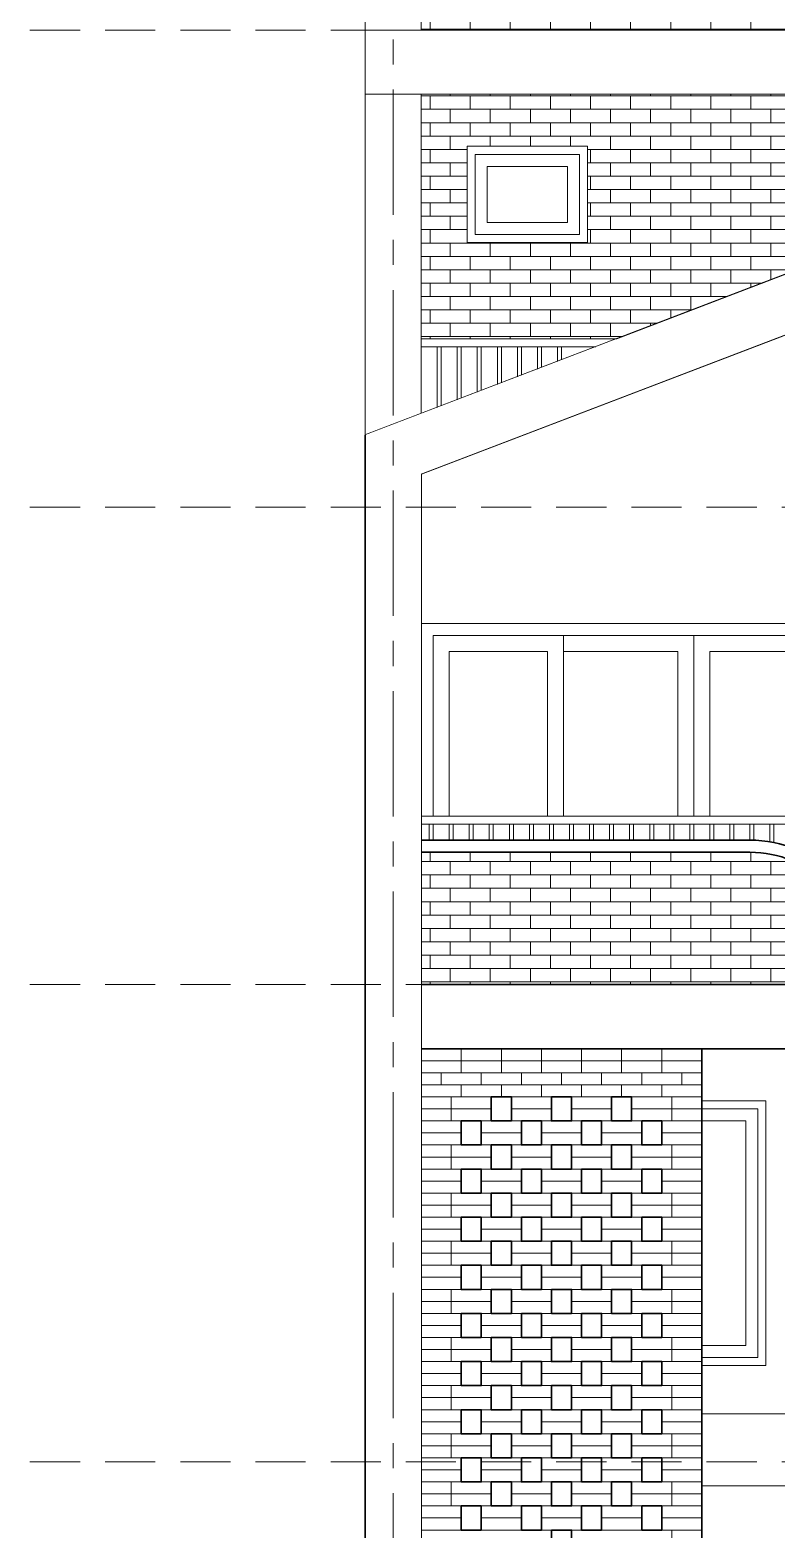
# Model space of a CAD drawing. Header units: inches. Extents: x 17146 to 31738, y -8920 to -2452.
# Drawn here: x 23873.2 to 24059.3, y -6653.9 to -6279.9 of the extents above; entities that cross this region are included whole.
import ezdxf

# ---------------------------------------------------------------- set-up
doc = ezdxf.new("R2010")
doc.units = ezdxf.units.IN
doc.header["$LTSCALE"] = 25
doc.header["$MEASUREMENT"] = 0
doc.set_wipeout_variables(frame=1)
doc.linetypes.add('CENTER', pattern=[2, 1.25, -0.25, 0.25, -0.25])
doc.linetypes.add('DASHED', pattern=[0.75, 0.5, -0.25])
for name, color, linetype, lineweight in [('Center line', 252, 'CENTER', 20), ('Door-window', 40, 'Continuous', 15), ('Elevation1', 31, 'Continuous', 30), ('Elevation2', 212, 'Continuous', 20), ('Hatch', 253, 'Continuous', 13), ('Railing', 153, 'Continuous', 18), ('text window', 212, 'Continuous', 20), ('uncut wall', 15, 'Continuous', 20)]:
    doc.layers.add(name, color=color, linetype=linetype, lineweight=lineweight)
pattern_1 = [(0, (21802.997, -5239.5953), (0, 3.33375), []), (90, (21802.997, -5239.5953), (-5, 3.33375), [3.33375, -3.33375])]

# ---------------------------------------------------------------- blocks, each defined once
blk = doc.blocks.new('brick')
at = {"layer": 'uncut wall'}
blk.add_lwpolyline([(-5, 1.5), (5, 1.5), (5, -1.5), (-5, -1.5), (-5, 1.5)], dxfattribs=at)
blk = doc.blocks.new('sdoor')
at = {"layer": 'Door-window'}
for p, q in [((35.5, 87), (35.5, 3)), ((68, 3), (68, 87)), ((100.5, 87), (100.5, 3))]:
    blk.add_line(p, q, dxfattribs=at)
for points in [[(136, 90), (0, 90), (0, 0), (136, 0)], [(133, 87), (3, 87), (3, 3), (133, 3)], [(7, 83), (31.5, 83), (31.5, 7), (7, 7)], [(64, 83), (35.5, 83), (35.5, 7), (64, 7)], [(72, 83), (100.5, 83), (100.5, 7), (72, 7)], [(129, 83), (104.5, 83), (104.5, 7), (129, 7)]]:
    blk.add_lwpolyline(points, close=True, dxfattribs=at)
blk = doc.blocks.new('WIN')
at = {"layer": 'Door-window'}
for p, q in [((24, 64), (24, 2)), ((48, 64), (48, 2))]:
    blk.add_line(p, q, dxfattribs=at)
for points in [[(0, 66), (72, 66), (72, 0), (0, 0)], [(2, 64), (70, 64), (70, 2), (2, 2)], [(45, 5), (27, 5), (27, 61), (45, 61)]]:
    blk.add_lwpolyline(points, close=True, dxfattribs=at)
for points in [[(24, 5), (5, 5), (5, 61), (24, 61)], [(48, 61), (67, 61), (67, 5), (48, 5)]]:
    blk.add_lwpolyline(points, dxfattribs=at)
blk = doc.blocks.new('VEN')
blk.add_lwpolyline([(30, 24), (30, 0), (0, 0), (0, 24), (30, 24)])
for points in [[(28, 22), (28, 2), (2, 2), (2, 22)], [(25, 19), (25, 5), (5, 5), (5, 19)]]:
    blk.add_lwpolyline(points, close=True)

msp = doc.modelspace()

# ---------------------------------------------------------------- hatches: boundary and pattern name
at = {"layer": 'uncut wall', "true_color": 0x636466}
h = msp.add_hatch(dxfattribs=at)
h.set_pattern_fill('AR-BRSTD', color=251, scale=1.25)
h.set_pattern_definition(pattern_1)
h.paths.add_polyline_path([(24155.76, -6264.95), (24131.61, -6264.95, -0.201513), (24108.05, -6255.05, 0.201513), (24088.76, -6246.95), (23970.76, -6246.95), (23970.76, -6279.95), (24155.76, -6279.95)])

# ---------------------------------------------------------------- linework, layer by layer
at = {"layer": 'Elevation1'}
for p, q in [((24113.76, -6320.95), (23956.76, -6380.95)), ((24113.13, -6336.18), (23970.76, -6390.59))]:
    msp.add_line(p, q, dxfattribs=at)
at = {"layer": 'Elevation2'}
for p, q in [((23956.76, -6380.95), (23956.76, -6295.95)), ((23970.76, -6375.6), (23970.76, -6295.95))]:
    msp.add_line(p, q, dxfattribs=at)
msp.add_lwpolyline([(23956.76, -6279.95), (23956.76, -6235.95), (23970.76, -6235.95), (23970.76, -6279.95)], dxfattribs=at)
msp.add_lwpolyline([(23956.76, -6279.95), (24156.76, -6279.95), (24156.76, -6295.95), (23956.76, -6295.95)], close=True, dxfattribs=at)
at = {"layer": 'Hatch', "linetype": 'DASHED'}
msp.add_line((23873.2, -6279.95), (24366.68, -6279.95), dxfattribs=at)

# ---------------------------------------------------------------- block references
at = {"layer": 'Door-window'}
for name, p in [('sdoor', (23970.76, -6517.95)), ('WIN', (23984.76, -6612.95))]:
    msp.add_blockref(name, p, dxfattribs=at)

# ---------------------------------------------------------------- next in the draw order: wipeouts: each hides what was drawn before it
for points in [[(23970.76, -6517.95), (23970.76, -6475.95), (24119.76, -6475.95), (24119.76, -6477.95), (24118.76, -6477.95), (24118.76, -6499.95), (24122.76, -6499.95), (24122.76, -6502.95), (24119.76, -6502.95), (24119.76, -6517.95)], [(23970.76, -6533.95), (24040.76, -6533.95), (24040.76, -6713.95), (24119.76, -6713.95), (24119.76, -6715.95), (24118.76, -6715.95), (24118.76, -6737.95), (24122.76, -6737.95), (24122.76, -6740.95), (24119.76, -6740.95), (24119.76, -6755.95), (23970.76, -6755.95)]]:
    msp.add_wipeout(points).dxf.layer = 'Railing'

# ---------------------------------------------------------------- next in the draw order: hatches: boundary and pattern name
at = {"layer": 'uncut wall'}
h = msp.add_hatch(dxfattribs=at)
h.set_pattern_fill('AR-BRSTD', color=256, scale=1.25)
h.set_pattern_definition([(0, (21802.997, -3866.9672), (0, 3.33375), []), (90, (21802.997, -3866.967), (-5, 3.33375), [3.33375, -3.33375])])
h.paths.add_polyline_path([(24095.61, -6502.95, -0.201513), (24072.05, -6493.05, 0.201513), (24052.76, -6484.95), (23970.76, -6484.95), (23970.76, -6517.95), (24119.76, -6517.95), (24119.76, -6502.95)])

# ---------------------------------------------------------------- next in the draw order: linework, layer by layer
at = {"layer": 'Elevation1'}
for p, q in [((23970.76, -6390.59), (23970.76, -6773.95)), ((24040.76, -6722.95), (24040.76, -6533.95))]:
    msp.add_line(p, q, dxfattribs=at)
at = {"layer": 'Elevation2'}
for p, q in [((24062.76, -6624.95), (24040.76, -6624.95)), ((24061.76, -6642.95), (24040.76, -6642.95))]:
    msp.add_line(p, q, dxfattribs=at)
at = {"layer": 'uncut wall'}
for points in [[(23970.76, -6545.95), (23978.26, -6545.95), (23978.26, -6548.95), (23970.76, -6548.95), (23970.76, -6545.95)], [(24033.26, -6545.95), (24040.76, -6545.95), (24040.76, -6548.95), (24033.26, -6548.95), (24033.26, -6545.95)], [(23970.76, -6548.95), (23978.26, -6548.95), (23978.26, -6551.95), (23970.76, -6551.95), (23970.76, -6548.95)], [(24033.26, -6548.95), (24040.76, -6548.95), (24040.76, -6551.95), (24033.26, -6551.95), (24033.26, -6548.95)], [(23970.76, -6557.95), (23978.26, -6557.95), (23978.26, -6560.95), (23970.76, -6560.95), (23970.76, -6557.95)], [(24033.26, -6557.95), (24040.76, -6557.95), (24040.76, -6560.95), (24033.26, -6560.95), (24033.26, -6557.95)], [(23970.76, -6560.95), (23978.26, -6560.95), (23978.26, -6563.95), (23970.76, -6563.95), (23970.76, -6560.95)], [(24033.26, -6560.95), (24040.76, -6560.95), (24040.76, -6563.95), (24033.26, -6563.95), (24033.26, -6560.95)], [(23970.76, -6569.95), (23978.26, -6569.95), (23978.26, -6572.95), (23970.76, -6572.95), (23970.76, -6569.95)], [(24033.26, -6569.95), (24040.76, -6569.95), (24040.76, -6572.95), (24033.26, -6572.95), (24033.26, -6569.95)], [(23970.76, -6572.95), (23978.26, -6572.95), (23978.26, -6575.95), (23970.76, -6575.95), (23970.76, -6572.95)], [(24033.26, -6572.95), (24040.76, -6572.95), (24040.76, -6575.95), (24033.26, -6575.95), (24033.26, -6572.95)], [(23970.76, -6581.95), (23978.26, -6581.95), (23978.26, -6584.95), (23970.76, -6584.95), (23970.76, -6581.95)], [(24033.26, -6581.95), (24040.76, -6581.95), (24040.76, -6584.95), (24033.26, -6584.95), (24033.26, -6581.95)], [(23970.76, -6584.95), (23978.26, -6584.95), (23978.26, -6587.95), (23970.76, -6587.95), (23970.76, -6584.95)], [(24033.26, -6584.95), (24040.76, -6584.95), (24040.76, -6587.95), (24033.26, -6587.95), (24033.26, -6584.95)], [(23970.76, -6593.95), (23978.26, -6593.95), (23978.26, -6596.95), (23970.76, -6596.95), (23970.76, -6593.95)], [(23970.76, -6596.95), (23978.26, -6596.95), (23978.26, -6599.95), (23970.76, -6599.95), (23970.76, -6596.95)], [(24033.26, -6593.95), (24040.76, -6593.95), (24040.76, -6596.95), (24033.26, -6596.95), (24033.26, -6593.95)], [(24033.26, -6596.95), (24040.76, -6596.95), (24040.76, -6599.95), (24033.26, -6599.95), (24033.26, -6596.95)], [(23970.76, -6605.95), (23978.26, -6605.95), (23978.26, -6608.95), (23970.76, -6608.95), (23970.76, -6605.95)], [(24033.26, -6605.95), (24040.76, -6605.95), (24040.76, -6608.95), (24033.26, -6608.95), (24033.26, -6605.95)], [(23970.76, -6608.95), (23978.26, -6608.95), (23978.26, -6611.95), (23970.76, -6611.95), (23970.76, -6608.95)], [(24033.26, -6608.95), (24040.76, -6608.95), (24040.76, -6611.95), (24033.26, -6611.95), (24033.26, -6608.95)], [(23970.76, -6617.95), (23978.26, -6617.95), (23978.26, -6620.95), (23970.76, -6620.95), (23970.76, -6617.95)], [(24033.26, -6617.95), (24040.76, -6617.95), (24040.76, -6620.95), (24033.26, -6620.95), (24033.26, -6617.95)], [(23970.76, -6620.95), (23978.26, -6620.95), (23978.26, -6623.95), (23970.76, -6623.95), (23970.76, -6620.95)], [(24033.26, -6620.95), (24040.76, -6620.95), (24040.76, -6623.95), (24033.26, -6623.95), (24033.26, -6620.95)], [(23970.76, -6629.95), (23978.26, -6629.95), (23978.26, -6632.95), (23970.76, -6632.95), (23970.76, -6629.95)], [(24033.26, -6629.95), (24040.76, -6629.95), (24040.76, -6632.95), (24033.26, -6632.95), (24033.26, -6629.95)], [(23970.76, -6632.95), (23978.26, -6632.95), (23978.26, -6635.95), (23970.76, -6635.95), (23970.76, -6632.95)], [(24033.26, -6632.95), (24040.76, -6632.95), (24040.76, -6635.95), (24033.26, -6635.95), (24033.26, -6632.95)], [(23970.76, -6641.95), (23978.26, -6641.95), (23978.26, -6644.95), (23970.76, -6644.95), (23970.76, -6641.95)], [(24033.26, -6641.95), (24040.76, -6641.95), (24040.76, -6644.95), (24033.26, -6644.95), (24033.26, -6641.95)], [(23970.76, -6644.95), (23978.26, -6644.95), (23978.26, -6647.95), (23970.76, -6647.95), (23970.76, -6644.95)], [(24033.26, -6644.95), (24040.76, -6644.95), (24040.76, -6647.95), (24033.26, -6647.95), (24033.26, -6644.95)], [(24033.26, -6653.95), (24040.76, -6653.95), (24040.76, -6656.95), (24033.26, -6656.95), (24033.26, -6653.95)]]:
    msp.add_lwpolyline(points, dxfattribs=at)

# ---------------------------------------------------------------- next in the draw order: block references
at = {"layer": 'uncut wall', "xscale": -1, "rotation": 180}
for p in [(23975.76, -6535.45), (23975.76, -6538.45), (23985.76, -6535.45), (23985.76, -6538.45), (23995.76, -6535.45), (23995.76, -6538.45), (24005.76, -6535.45), (24005.76, -6538.45), (24015.76, -6535.45), (24015.76, -6538.45), (24025.76, -6535.45), (24025.76, -6538.45), (24035.76, -6535.45), (24035.76, -6538.45), (23980.76, -6541.45), (23990.76, -6541.45), (24000.76, -6541.45), (24010.76, -6541.45), (24020.76, -6541.45), (24030.76, -6541.45), (23975.76, -6544.45), (23985.76, -6544.45), (23995.76, -6544.45), (24005.76, -6544.45), (24015.76, -6544.45), (24025.76, -6544.45), (24035.76, -6544.45)]:
    msp.add_blockref('brick', p, dxfattribs=at)
at = {"layer": 'uncut wall'}
for p in [(23983.26, -6547.45), (23998.26, -6547.45), (24013.26, -6547.45), (24028.26, -6547.45), (23975.76, -6553.45), (23983.26, -6550.45), (23990.76, -6553.45), (23998.26, -6550.45), (24005.76, -6553.45), (24013.26, -6550.45), (24020.76, -6553.45), (24028.26, -6550.45), (24035.76, -6553.45), (23975.76, -6556.45), (23990.76, -6556.45), (24005.76, -6556.45), (24020.76, -6556.45), (24035.76, -6556.45), (23983.26, -6559.45), (23998.26, -6559.45), (24013.26, -6559.45), (24028.26, -6559.45), (23983.26, -6562.45), (23998.26, -6562.45), (24013.26, -6562.45), (24028.26, -6562.45), (23975.76, -6565.45), (23975.76, -6568.45), (23990.76, -6565.45), (23990.76, -6568.45), (24005.76, -6565.45), (24005.76, -6568.45), (24020.76, -6565.45), (24020.76, -6568.45), (24035.76, -6565.45), (24035.76, -6568.45), (23983.26, -6571.45), (23998.26, -6571.45), (24013.26, -6571.45), (24028.26, -6571.45), (23983.26, -6574.45), (23998.26, -6574.45), (24013.26, -6574.45), (24028.26, -6574.45), (23975.76, -6577.45), (23990.76, -6577.45), (24005.76, -6577.45), (24020.76, -6577.45), (24035.76, -6577.45), (23975.76, -6580.45), (23983.26, -6583.45), (23990.76, -6580.45), (23998.26, -6583.45), (24005.76, -6580.45), (24013.26, -6583.45), (24020.76, -6580.45), (24028.26, -6583.45), (24035.76, -6580.45), (23983.26, -6586.45), (23998.26, -6586.45), (24013.26, -6586.45), (24028.26, -6586.45), (23975.76, -6589.45), (23990.76, -6589.45), (24005.76, -6589.45), (24020.76, -6589.45), (24035.76, -6589.45), (23975.76, -6592.45), (23990.76, -6592.45), (24005.76, -6592.45), (24020.76, -6592.45), (24035.76, -6592.45), (23983.26, -6595.45), (23983.26, -6598.45), (23998.26, -6595.45), (23998.26, -6598.45), (24013.26, -6595.45), (24013.26, -6598.45), (24028.26, -6595.45), (24028.26, -6598.45), (23975.76, -6601.45), (23990.76, -6601.45), (24005.76, -6601.45), (24020.76, -6601.45), (24035.76, -6601.45), (23975.76, -6604.45), (23990.76, -6604.45), (24005.76, -6604.45), (24020.76, -6604.45), (24035.76, -6604.45), (23983.26, -6607.45), (23998.26, -6607.45), (24013.26, -6607.45), (24028.26, -6607.45), (23975.76, -6613.45), (23983.26, -6610.45), (23990.76, -6613.45), (23998.26, -6610.45), (24005.76, -6613.45), (24013.26, -6610.45), (24020.76, -6613.45), (24028.26, -6610.45), (24035.76, -6613.45), (23975.76, -6616.45), (23990.76, -6616.45), (24005.76, -6616.45), (24020.76, -6616.45), (24035.76, -6616.45), (23983.26, -6619.45), (23998.26, -6619.45), (24013.26, -6619.45), (24028.26, -6619.45), (23983.26, -6622.45), (23998.26, -6622.45), (24013.26, -6622.45), (24028.26, -6622.45), (23975.76, -6625.45), (23975.76, -6628.45), (23990.76, -6625.45), (23990.76, -6628.45), (24005.76, -6625.45), (24005.76, -6628.45), (24020.76, -6625.45), (24020.76, -6628.45), (24035.76, -6625.45), (24035.76, -6628.45), (23983.26, -6631.45), (23998.26, -6631.45), (24013.26, -6631.45), (24028.26, -6631.45), (23983.26, -6634.45), (23998.26, -6634.45), (24013.26, -6634.45), (24028.26, -6634.45), (23975.76, -6637.45), (23990.76, -6637.45), (24005.76, -6637.45), (24020.76, -6637.45), (24035.76, -6637.45), (23975.76, -6640.45), (23983.26, -6643.45), (23990.76, -6640.45), (23998.26, -6643.45), (24005.76, -6640.45), (24013.26, -6643.45), (24020.76, -6640.45), (24028.26, -6643.45), (24035.76, -6640.45), (23983.26, -6646.45), (23998.26, -6646.45), (24013.26, -6646.45), (24028.26, -6646.45), (23975.76, -6649.45), (23990.76, -6649.45), (24005.76, -6649.45), (24020.76, -6649.45), (24035.76, -6649.45), (23975.76, -6652.45), (23990.76, -6652.45), (24005.76, -6652.45), (24020.76, -6652.45), (24035.76, -6652.45)]:
    msp.add_blockref('brick', p, dxfattribs=at)

# ---------------------------------------------------------------- next in the draw order: wipeouts: each hides what was drawn before it
msp.add_wipeout([(24238.5, -6654.95), (24224.5, -6654.95), (24224.5, -6389.75), (24113.13, -6336.18), (23970.76, -6390.59), (23970.76, -6773.95), (23956.76, -6773.95), (23956.76, -6380.95), (24113.76, -6320.95), (24238.5, -6380.95)]).dxf.layer = 'Elevation1'

# ---------------------------------------------------------------- next in the draw order: hatches: boundary and pattern name
at = {"layer": 'uncut wall', "true_color": 0x636466}
h = msp.add_hatch(dxfattribs=at)
h.set_pattern_fill('AR-BRSTD', color=251, scale=1.25)
h.set_pattern_definition(pattern_1)
h.paths.add_polyline_path([(24106.76, -6295.95), (23970.76, -6295.95), (23970.76, -6356.95), (24019.56, -6356.95), (24082.36, -6332.95), (24074.26, -6332.95), (24074.26, -6308.95), (24104.26, -6308.95), (24104.26, -6324.58), (24106.76, -6323.62)])
h.paths.add_polyline_path([(24012.26, -6308.95), (24012.26, -6332.95), (23982.26, -6332.95), (23982.26, -6308.95)], flags=16)
h.paths.add_polyline_path([(24010.26, -6310.95), (24010.26, -6330.95), (23984.26, -6330.95), (23984.26, -6310.95)], flags=0)
h.paths.add_polyline_path([(24007.26, -6313.95), (24007.26, -6327.95), (23987.26, -6327.95), (23987.26, -6313.95)], flags=0)

# ---------------------------------------------------------------- next in the draw order: linework, layer by layer
at = {"layer": 'Center line'}
msp.add_line((23963.76, -6194.78), (23963.76, -6942.37), dxfattribs=at)
at = {"layer": 'Elevation1'}
for points in [[(23956.76, -6773.95), (23956.76, -6380.95)], [(23970.76, -6517.95), (24120.76, -6517.95), (24120.76, -6533.95), (23970.76, -6533.95)]]:
    msp.add_lwpolyline(points, dxfattribs=at)
for points in [[(24119.76, -6499.95), (24095.61, -6499.95, -0.201513), (24074.19, -6490.95, 0.201513), (24052.76, -6481.95), (23970.76, -6481.95)], [(24119.76, -6502.95), (24095.61, -6502.95, -0.201513), (24072.05, -6493.05, 0.201513), (24052.76, -6484.95), (23970.76, -6484.95)]]:
    msp.add_lwpolyline(points, format="xyb", dxfattribs=at)
for points in [[(23988.26, -6545.95), (23993.26, -6545.95), (23993.26, -6551.95), (23988.26, -6551.95)], [(24003.26, -6545.95), (24008.26, -6545.95), (24008.26, -6551.95), (24003.26, -6551.95)], [(24018.26, -6545.95), (24023.26, -6545.95), (24023.26, -6551.95), (24018.26, -6551.95)], [(23980.76, -6551.95), (23985.76, -6551.95), (23985.76, -6557.95), (23980.76, -6557.95)], [(23995.76, -6551.95), (24000.76, -6551.95), (24000.76, -6557.95), (23995.76, -6557.95)], [(24010.76, -6551.95), (24015.76, -6551.95), (24015.76, -6557.95), (24010.76, -6557.95)], [(24025.76, -6551.95), (24030.76, -6551.95), (24030.76, -6557.95), (24025.76, -6557.95)], [(23988.26, -6557.95), (23993.26, -6557.95), (23993.26, -6563.95), (23988.26, -6563.95)], [(24003.26, -6557.95), (24008.26, -6557.95), (24008.26, -6563.95), (24003.26, -6563.95)], [(24018.26, -6557.95), (24023.26, -6557.95), (24023.26, -6563.95), (24018.26, -6563.95)], [(23980.76, -6563.95), (23985.76, -6563.95), (23985.76, -6569.95), (23980.76, -6569.95)], [(23995.76, -6563.95), (24000.76, -6563.95), (24000.76, -6569.95), (23995.76, -6569.95)], [(24010.76, -6563.95), (24015.76, -6563.95), (24015.76, -6569.95), (24010.76, -6569.95)], [(24025.76, -6563.95), (24030.76, -6563.95), (24030.76, -6569.95), (24025.76, -6569.95)], [(23988.26, -6569.95), (23993.26, -6569.95), (23993.26, -6575.95), (23988.26, -6575.95)], [(24003.26, -6569.95), (24008.26, -6569.95), (24008.26, -6575.95), (24003.26, -6575.95)], [(24018.26, -6569.95), (24023.26, -6569.95), (24023.26, -6575.95), (24018.26, -6575.95)], [(23980.76, -6575.95), (23985.76, -6575.95), (23985.76, -6581.95), (23980.76, -6581.95)], [(23995.76, -6575.95), (24000.76, -6575.95), (24000.76, -6581.95), (23995.76, -6581.95)], [(24010.76, -6575.95), (24015.76, -6575.95), (24015.76, -6581.95), (24010.76, -6581.95)], [(24025.76, -6575.95), (24030.76, -6575.95), (24030.76, -6581.95), (24025.76, -6581.95)], [(23988.26, -6581.95), (23993.26, -6581.95), (23993.26, -6587.95), (23988.26, -6587.95)], [(24003.26, -6581.95), (24008.26, -6581.95), (24008.26, -6587.95), (24003.26, -6587.95)], [(24018.26, -6581.95), (24023.26, -6581.95), (24023.26, -6587.95), (24018.26, -6587.95)], [(23980.76, -6587.95), (23985.76, -6587.95), (23985.76, -6593.95), (23980.76, -6593.95)], [(23995.76, -6587.95), (24000.76, -6587.95), (24000.76, -6593.95), (23995.76, -6593.95)], [(24010.76, -6587.95), (24015.76, -6587.95), (24015.76, -6593.95), (24010.76, -6593.95)], [(24025.76, -6587.95), (24030.76, -6587.95), (24030.76, -6593.95), (24025.76, -6593.95)], [(23988.26, -6593.95), (23993.26, -6593.95), (23993.26, -6599.95), (23988.26, -6599.95)], [(24003.26, -6593.95), (24008.26, -6593.95), (24008.26, -6599.95), (24003.26, -6599.95)], [(24018.26, -6593.95), (24023.26, -6593.95), (24023.26, -6599.95), (24018.26, -6599.95)], [(23980.76, -6599.95), (23985.76, -6599.95), (23985.76, -6605.95), (23980.76, -6605.95)], [(23995.76, -6599.95), (24000.76, -6599.95), (24000.76, -6605.95), (23995.76, -6605.95)], [(24010.76, -6599.95), (24015.76, -6599.95), (24015.76, -6605.95), (24010.76, -6605.95)], [(24025.76, -6599.95), (24030.76, -6599.95), (24030.76, -6605.95), (24025.76, -6605.95)], [(23988.26, -6605.95), (23993.26, -6605.95), (23993.26, -6611.95), (23988.26, -6611.95)], [(24003.26, -6605.95), (24008.26, -6605.95), (24008.26, -6611.95), (24003.26, -6611.95)], [(24018.26, -6605.95), (24023.26, -6605.95), (24023.26, -6611.95), (24018.26, -6611.95)], [(23980.76, -6611.95), (23985.76, -6611.95), (23985.76, -6617.95), (23980.76, -6617.95)], [(23995.76, -6611.95), (24000.76, -6611.95), (24000.76, -6617.95), (23995.76, -6617.95)], [(24010.76, -6611.95), (24015.76, -6611.95), (24015.76, -6617.95), (24010.76, -6617.95)], [(24025.76, -6611.95), (24030.76, -6611.95), (24030.76, -6617.95), (24025.76, -6617.95)], [(23988.26, -6617.95), (23993.26, -6617.95), (23993.26, -6623.95), (23988.26, -6623.95)], [(24003.26, -6617.95), (24008.26, -6617.95), (24008.26, -6623.95), (24003.26, -6623.95)], [(24018.26, -6617.95), (24023.26, -6617.95), (24023.26, -6623.95), (24018.26, -6623.95)], [(23980.76, -6623.95), (23985.76, -6623.95), (23985.76, -6629.95), (23980.76, -6629.95)], [(23995.76, -6623.95), (24000.76, -6623.95), (24000.76, -6629.95), (23995.76, -6629.95)], [(24010.76, -6623.95), (24015.76, -6623.95), (24015.76, -6629.95), (24010.76, -6629.95)], [(24025.76, -6623.95), (24030.76, -6623.95), (24030.76, -6629.95), (24025.76, -6629.95)], [(23988.26, -6629.95), (23993.26, -6629.95), (23993.26, -6635.95), (23988.26, -6635.95)], [(24003.26, -6629.95), (24008.26, -6629.95), (24008.26, -6635.95), (24003.26, -6635.95)], [(24018.26, -6629.95), (24023.26, -6629.95), (24023.26, -6635.95), (24018.26, -6635.95)], [(23980.76, -6635.95), (23985.76, -6635.95), (23985.76, -6641.95), (23980.76, -6641.95)], [(23995.76, -6635.95), (24000.76, -6635.95), (24000.76, -6641.95), (23995.76, -6641.95)], [(24010.76, -6635.95), (24015.76, -6635.95), (24015.76, -6641.95), (24010.76, -6641.95)], [(24025.76, -6635.95), (24030.76, -6635.95), (24030.76, -6641.95), (24025.76, -6641.95)], [(23988.26, -6641.95), (23993.26, -6641.95), (23993.26, -6647.95), (23988.26, -6647.95)], [(24003.26, -6641.95), (24008.26, -6641.95), (24008.26, -6647.95), (24003.26, -6647.95)], [(24018.26, -6641.95), (24023.26, -6641.95), (24023.26, -6647.95), (24018.26, -6647.95)], [(23980.76, -6647.95), (23985.76, -6647.95), (23985.76, -6653.95), (23980.76, -6653.95)], [(23995.76, -6647.95), (24000.76, -6647.95), (24000.76, -6653.95), (23995.76, -6653.95)], [(24010.76, -6647.95), (24015.76, -6647.95), (24015.76, -6653.95), (24010.76, -6653.95)], [(24025.76, -6647.95), (24030.76, -6647.95), (24030.76, -6653.95), (24025.76, -6653.95)], [(24003.26, -6653.95), (24008.26, -6653.95), (24008.26, -6659.95), (24003.26, -6659.95)]]:
    msp.add_lwpolyline(points, close=True, dxfattribs=at)
at = {"layer": 'Elevation2'}
for p, q in [((24019.56, -6356.95), (23970.76, -6356.95)), ((24014.33, -6358.95), (23970.76, -6358.95))]:
    msp.add_line(p, q, dxfattribs=at)
at = {"layer": 'Hatch', "linetype": 'DASHED'}
for p, q in [((23873.2, -6398.95), (24366.68, -6398.95)), ((23873.2, -6517.95), (24366.68, -6517.95)), ((23873.2, -6636.95), (24366.68, -6636.95))]:
    msp.add_line(p, q, dxfattribs=at)
at = {"layer": 'Railing'}
for p, q in [((23974.76, -6374.07), (23974.76, -6358.95)), ((23975.76, -6373.69), (23975.76, -6358.95)), ((23979.76, -6372.16), (23979.76, -6358.95)), ((23980.76, -6371.78), (23980.76, -6358.95)), ((23984.76, -6370.25), (23984.76, -6358.95)), ((23985.76, -6369.87), (23985.76, -6358.95)), ((23989.76, -6368.34), (23989.76, -6358.95)), ((23990.76, -6367.95), (23990.76, -6358.95)), ((23994.76, -6366.43), (23994.76, -6358.95)), ((23995.76, -6366.04), (23995.76, -6358.95)), ((23999.76, -6364.52), (23999.76, -6358.95)), ((24000.76, -6364.13), (24000.76, -6358.95)), ((24004.76, -6362.6), (24004.76, -6358.95)), ((24005.76, -6362.22), (24005.76, -6358.95)), ((23972.76, -6481.95), (23972.76, -6477.95)), ((23973.76, -6481.95), (23973.76, -6477.95)), ((23977.76, -6481.95), (23977.76, -6477.95)), ((23978.76, -6481.95), (23978.76, -6477.95)), ((23982.76, -6481.95), (23982.76, -6477.95)), ((23983.76, -6481.95), (23983.76, -6477.95)), ((23987.76, -6481.95), (23987.76, -6477.95)), ((23988.76, -6481.95), (23988.76, -6477.95)), ((23992.76, -6481.95), (23992.76, -6477.95)), ((23993.76, -6481.95), (23993.76, -6477.95)), ((23997.76, -6481.95), (23997.76, -6477.95)), ((23998.76, -6481.95), (23998.76, -6477.95)), ((24002.76, -6481.95), (24002.76, -6477.95)), ((24003.76, -6481.95), (24003.76, -6477.95)), ((24007.76, -6481.95), (24007.76, -6477.95)), ((24008.76, -6481.95), (24008.76, -6477.95)), ((24012.76, -6481.95), (24012.76, -6477.95)), ((24013.76, -6481.95), (24013.76, -6477.95)), ((24017.76, -6481.95), (24017.76, -6477.95)), ((24018.76, -6481.95), (24018.76, -6477.95)), ((24022.76, -6481.95), (24022.76, -6477.95)), ((24023.76, -6481.95), (24023.76, -6477.95)), ((24027.76, -6481.95), (24027.76, -6477.95)), ((24028.76, -6481.95), (24028.76, -6477.95)), ((24032.76, -6481.95), (24032.76, -6477.95)), ((24033.76, -6481.95), (24033.76, -6477.95)), ((24037.76, -6481.95), (24037.76, -6477.95)), ((24038.76, -6481.95), (24038.76, -6477.95)), ((24042.76, -6481.95), (24042.76, -6477.95)), ((24043.76, -6481.95), (24043.76, -6477.95)), ((24047.76, -6481.95), (24047.76, -6477.95)), ((24048.76, -6481.95), (24048.76, -6477.95)), ((24052.76, -6481.95), (24052.76, -6477.95)), ((24053.76, -6481.96), (24053.76, -6477.95)), ((24057.76, -6482.37), (24057.76, -6477.95)), ((24058.76, -6482.55), (24058.76, -6477.95))]:
    msp.add_line(p, q, dxfattribs=at)
msp.add_lwpolyline([(23970.76, -6477.95), (24118.76, -6477.95), (24119.76, -6477.95), (24119.76, -6475.95), (23970.76, -6475.95)], dxfattribs=at)
at = {"layer": 'text window'}
for points in [[(24106.76, -6295.95), (23970.76, -6295.95), (23970.76, -6356.95), (24019.56, -6356.95), (24082.36, -6332.95), (24074.26, -6332.95), (24074.26, -6308.95), (24104.26, -6308.95), (24104.26, -6324.58), (24106.76, -6323.62)], [(24012.26, -6308.95), (24012.26, -6332.95), (23982.26, -6332.95), (23982.26, -6308.95)], [(24010.26, -6310.95), (24010.26, -6330.95), (23984.26, -6330.95), (23984.26, -6310.95)], [(24007.26, -6313.95), (24007.26, -6327.95), (23987.26, -6327.95), (23987.26, -6313.95)]]:
    msp.add_lwpolyline(points, close=True, dxfattribs=at)

# ---------------------------------------------------------------- next in the draw order: block references
at = {"layer": 'Elevation2'}
msp.add_blockref('VEN', (23982.26, -6332.95), dxfattribs=at)

doc.saveas('drawing.dxf')
